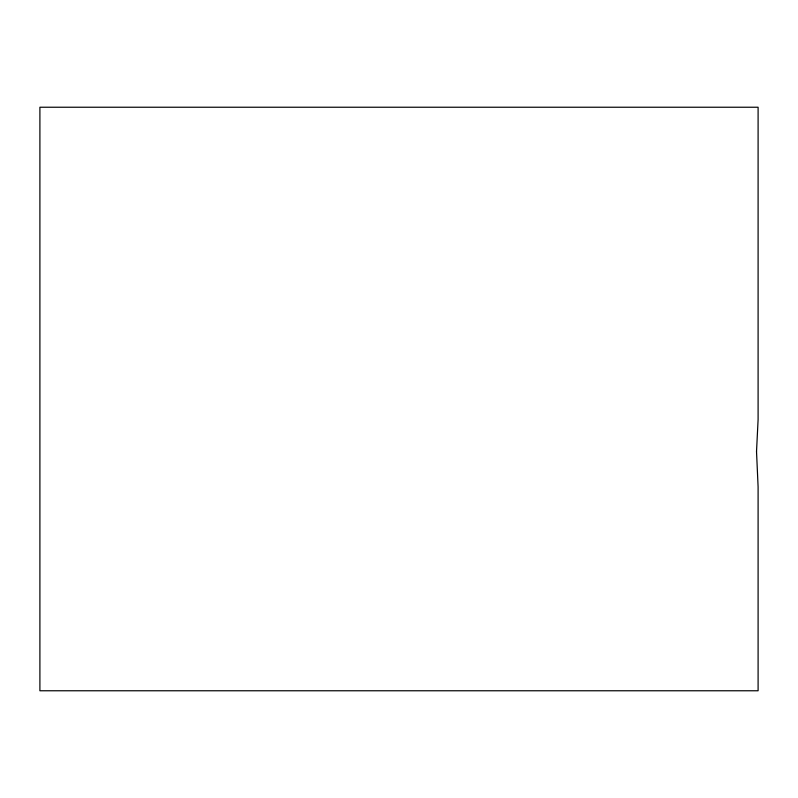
<?xml version="1.0" encoding="UTF-8"?>
<svg xmlns="http://www.w3.org/2000/svg" width="798" height="798" viewBox="0 0 798 798"><rect width="100%" height="100%" fill="white"/><g stroke="black" fill="none" stroke-linecap="round" stroke-linejoin="round"><path stroke-width="1.2" d="M756.524 451.548L758.1 486.89L758.1 690.769L39.9 690.769L39.9 107.231L758.1 107.231L758.1 419.558L756.524 451.548"/></g></svg>
